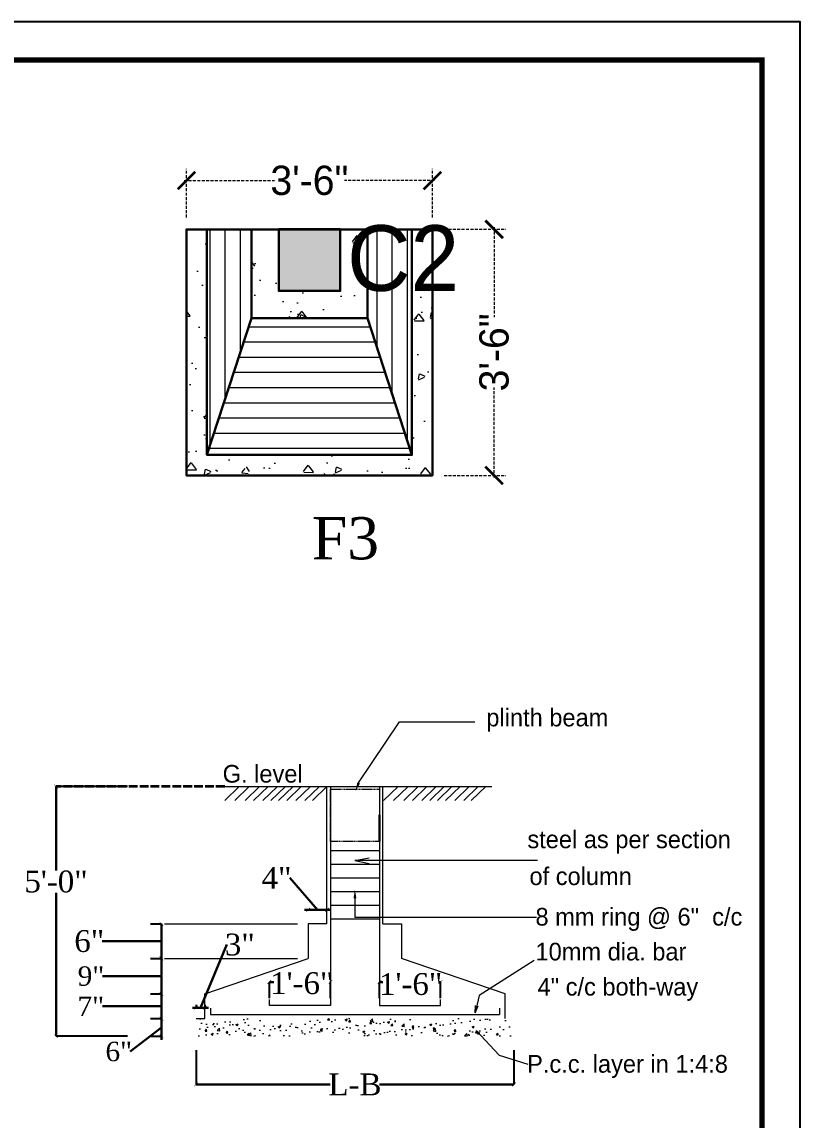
# Model space of a CAD drawing. Header units: millimetres. Extents: x -6808 to 215771, y -89660 to -16303.
# Drawn here: x 97445.8 to 97778, y -51464.2 to -50995.6 of the extents above; entities that cross this region are included whole.
import ezdxf

# ---------------------------------------------------------------- set-up
doc = ezdxf.new("R2010")
doc.units = ezdxf.units.MM
doc.header["$PDMODE"] = 35
for name, pattern in [('ACAD_ISO02W100', [15, 12, -3]), ('ACAD_ISO10W100', [18, 12, -3, 0, -3]), ('DASHED', [0.75, 0.5, -0.25])]:
    doc.linetypes.add(name, pattern=pattern)
doc.layers.get('0').update_dxf_attribs({"color": 8})
for name, color, linetype, lineweight in [('col dimension', 7, 'Continuous', 25), ('COL. FOUN', 6, 'Continuous', 30), ('col.center', 5, 'ACAD_ISO10W100', 15), ('column', 5, 'Continuous', 30), ('COLUMN FOOTING PLAN', 6, 'Continuous', 0), ('wall', 7, 'Continuous', 35), ('wokg dim', 152, 'DASHED', 18)]:
    doc.layers.add(name, color=color, linetype=linetype, lineweight=lineweight)
doc.layers.add('FORMAT', color=7, linetype='Continuous')
doc.styles.add('SAJ', font='eurr____.ttf')
doc.styles.get("Standard").update_dxf_attribs({"font": 'times.ttf'})
doc.dimstyles.new('DIM-120', dxfattribs={"dimtxt": 6, "dimasz": 3, "dimexe": 0, "dimexo": 6, "dimgap": 0, "dimtad": 0, "dimtih": 1, "dimtoh": 1, "dimzin": 0, "dimdsep": 46, "dimlunit": 4, "dimtxsty": 'Standard', "dimblk": 'ARCHTICK', "dimcen": 0, "dimclrd": 256, "dimclre": 256, "dimclrt": 256, "dimadec": 0, "dimazin": 0, "dimtfac": 1, "dimtofl": 0, "dimtmove": 1, "dimatfit": 0, "dimfxl": 1, "dimtolj": 1, "dimtzin": 0, "dimlwe": -1, "dimarcsym": 0})
doc.dimstyles.new('SAJ', dxfattribs={"dimtxt": 5, "dimasz": 2, "dimexe": 1, "dimexo": 1, "dimgap": 0.09375, "dimtad": 0, "dimdec": 1, "dimzin": 0, "dimdsep": 46, "dimlunit": 4, "dimtxsty": 'SAJ', "dimblk": 'OBLIQUE', "dimcen": 0.125, "dimdle": 0.375, "dimadec": 0, "dimazin": 0, "dimtfac": 1, "dimtdec": 1, "dimtofl": 0, "dimtmove": 0, "dimatfit": 3, "dimldrblk": 'OBLIQUE', "dimfxl": 1, "dimtolj": 1, "dimtzin": 0, "dimlwd": 5, "dimlwe": 5, "dimarcsym": 1})
pattern_1 = [(95, (0, 0), (7.0047325, 5.877669), [0.9525, -10.4775]), (40, (0, 0), (-8.0008945, 5.5088503), [0.762, -8.382]), (145.451, (0.584, 0.49), (-0.996108, 11.386512), [0.8095, -8.9045]), (91.1842, (-1.796, 1.796), (11.070512, 8.0976706), [1.42875, -15.71625]), (141.6356, (-0.874, 2.471), (-0.354307, 17.141322), [1.21425, -13.35675]), (36.184, (-1.796, 1.796), (-0.354279, 17.141319), [1.143, -12.573]), (66, (-0.449, 2.245), (8.9760276, 1.7447634), [0.9525, -10.4775]), (11, (-0.449, 2.245), (-4.3269963, 8.6970597), [0.762, -8.382]), (116.4514, (0.299, 2.3905), (4.649002, 10.4418228), [0.8095, -8.9045]), (82.5, (0, 0), (-2.88027345, 3.0986707), [0, -8.2804, 0, -8.509, 0, -8.41375]), (52.5, (0, 0), (-1.1794864, 5.90435), [0, -4.8514, 0, -8.0899, 0, -3.20675]), (12.5, (-2.0026, -2.0026), (4.99639315, 4.5913098), [0, -3.175, 0, -9.906, 0, -13.1445]), (2.5, (-2.9006, -2.9006), (4.3381952, 6.1361196), [0, -4.1275, 0, -6.5786, 0, -9.3345])]

# ---------------------------------------------------------------- blocks, each defined once
blk = doc.blocks.new('A$C32B276F4')
at = {"layer": 'column'}
blk.add_hatch(color=256, dxfattribs=at).paths.add_polyline_path([(9, 0), (9, 9), (0, 9), (0, 0)])
for p, q in [((0, 0), (0, 9)), ((0, 9), (9, 9)), ((9, 9), (9, 0)), ((9, 0), (0, 0))]:
    blk.add_line(p, q, dxfattribs=at)
at = {"layer": 'col.center', "linetype": 'ByBlock', "insert": (10.02, 9.59), "char_height": 9.6, "width": 293.6941, "attachment_point": 1, "style": 'SAJ'}
blk.add_mtext('\\A1;{\\fCentury Gothic|b0|i0|c0|p34;C2}', dxfattribs=at)
blk = doc.blocks.new('C23')
at = {"layer": 'COL. FOUN', "lineweight": 9}
h = blk.add_hatch(dxfattribs=at)
h.set_pattern_fill('AR-CONC', color=8, scale=0.05, angle=45, style=0)
h.set_pattern_definition(pattern_1)
h.paths.add_polyline_path([(20922.6, -921.7), (20922.6, -957.7), (20958.6, -957.7), (20958.6, -954.7), (20925.6, -954.7), (20925.6, -924.7), (20958.6, -924.7), (20958.6, -921.7)])
at = {"layer": 'COL. FOUN', "lineweight": 15}
h = blk.add_hatch(dxfattribs=at)
h.set_pattern_fill('ANSI31', color=8, scale=0.7, angle=45, style=0)
h.paths.add_polyline_path([(20925.6, -924.7), (20945.6, -931.2), (20945.6, -948.2), (20925.6, -954.7)])
h = blk.add_hatch(dxfattribs=at)
h.set_pattern_fill('ANSI31', color=8, scale=0.7, angle=135, style=0)
h.paths.add_polyline_path([(20925.6, -924.7), (20958.6, -924.7), (20958.6, -931.2), (20945.6, -931.2)])
h.paths.add_polyline_path([(20945.6, -948.2), (20958.6, -948.2), (20958.6, -954.7), (20925.6, -954.7)])
at = {"layer": 'COL. FOUN', "lineweight": 9}
h = blk.add_hatch(dxfattribs=at)
h.set_pattern_fill('AR-CONC', color=8, scale=0.05, angle=45, style=0)
h.set_pattern_definition(pattern_1)
h.paths.add_polyline_path([(20945.6, -931.2), (20958.6, -931.2), (20958.6, -935.2), (20949.6, -935.2), (20949.6, -944.2), (20958.6, -944.2), (20958.6, -948.2), (20945.6, -948.2)])
at = {"layer": 'COL. FOUN', "ltscale": 5}
for p, q in [((20945.6, -931.2), (20925.6, -924.7)), ((20945.6, -948.2), (20925.6, -954.7))]:
    blk.add_line(p, q, dxfattribs=at)
for points in [[(20958.6, -921.7), (20922.6, -921.7), (20922.6, -957.7), (20958.6, -957.7)], [(20958.6, -924.7), (20925.6, -924.7), (20925.6, -954.7), (20958.6, -954.7)], [(20958.6, -931.2), (20945.6, -931.2), (20945.6, -948.2), (20958.6, -948.2)], [(20958.6, -935.2), (20949.6, -935.2), (20949.6, -944.2), (20958.6, -944.2)]]:
    blk.add_lwpolyline(points, close=True, dxfattribs=at)
blk = doc.blocks.new('_ARCHTICK')
at = {"color": 0, "linetype": 'ByBlock', "const_width": 0.15}
blk.add_lwpolyline([(-0.5, -0.5), (0.5, 0.5)], dxfattribs=at)
blk = doc.blocks.new('*D487')
at = {"layer": 'COL. FOUN', "color": 0, "linetype": 'DASHED', "lineweight": 15, "transparency": 16777216}
for p, q in [((55262.53, -50550.05), (55273.08, -50550.05)), ((55271.08, -50549.68), (55271.08, -50565.07)), ((55271.08, -50592.43), (55271.08, -50577.04)), ((55262.53, -50592.05), (55273.08, -50592.05))]:
    blk.add_line(p, q, dxfattribs=at)
at = {"layer": 'Defpoints', "color": 0, "transparency": 16777216}
for p in [(55260.53, -50550.05), (55260.53, -50592.05), (55271.08, -50592.05)]:
    blk.add_point(p, dxfattribs=at)
at = {"layer": 'COL. FOUN', "color": 0, "lineweight": 15, "transparency": 16777216, "xscale": 3, "yscale": 3, "zscale": 3}
for p, rotation in [((55271.08, -50550.05), 90), ((55271.08, -50592.05), 270)]:
    blk.add_blockref('_ARCHTICK', p, dxfattribs=dict(at, rotation=rotation))
at = {"layer": 'COL. FOUN', "color": 0, "lineweight": 15, "transparency": 16777216, "insert": (55271.08, -50571.05), "char_height": 5, "attachment_point": 5, "rotation": 90, "style": 'SAJ'}
blk.add_mtext('\\A1;3\'-6"', dxfattribs=at)
blk = doc.blocks.new('_Oblique')
at = {"color": 0, "linetype": 'ByBlock', "lineweight": -2}
blk.add_line((-0.5, -0.5), (0.5, 0.5), dxfattribs=at)
blk = doc.blocks.new('*D488')
at = {"layer": 'COL. FOUN', "color": 0, "linetype": 'DASHED', "lineweight": 15, "transparency": 16777216}
for p, q in [((55218.53, -50548.05), (55218.53, -50539.72)), ((55260.53, -50548.05), (55260.53, -50539.72)), ((55218.15, -50541.72), (55233.55, -50541.72)), ((55260.9, -50541.72), (55245.51, -50541.72))]:
    blk.add_line(p, q, dxfattribs=at)
at = {"layer": 'Defpoints', "color": 0, "transparency": 16777216}
for p in [(55260.53, -50541.72), (55218.53, -50550.05), (55260.53, -50550.05)]:
    blk.add_point(p, dxfattribs=at)
at = {"layer": 'COL. FOUN', "color": 0, "lineweight": 15, "transparency": 16777216, "xscale": 3, "yscale": 3, "zscale": 3, "rotation": 180}
blk.add_blockref('_ARCHTICK', (55218.53, -50541.72), dxfattribs=at)
at = {"layer": 'COL. FOUN', "color": 0, "lineweight": 15, "transparency": 16777216, "xscale": 3, "yscale": 3, "zscale": 3}
blk.add_blockref('_ARCHTICK', (55260.53, -50541.72), dxfattribs=at)
at = {"layer": 'COL. FOUN', "color": 0, "lineweight": 15, "transparency": 16777216, "insert": (55239.53, -50541.72), "char_height": 5, "attachment_point": 5, "style": 'SAJ'}
blk.add_mtext('\\A1;3\'-6"', dxfattribs=at)
blk = doc.blocks.new('*D519')
at = {"layer": 'col dimension', "lineweight": 25, "transparency": 16777216}
for p, q in [((46843.34, -17411.75), (46803.94, -17411.75)), ((46843.34, -17549.19), (46803.94, -17549.19))]:
    blk.add_line(p, q, dxfattribs=at)
at = {"layer": 'col dimension', "lineweight": -2, "transparency": 16777216}
for p, q in [((46803.94, -17411.75), (46803.94, -17457.98)), ((46803.94, -17549.19), (46803.94, -17470.19))]:
    blk.add_line(p, q, dxfattribs=at)
at = {"layer": 'Defpoints', "color": 0, "transparency": 16777216}
for p in [(46849.34, -17411.75), (46803.94, -17549.19), (46849.34, -17549.19)]:
    blk.add_point(p, dxfattribs=at)
at = {"layer": 'col dimension', "lineweight": -2, "transparency": 16777216, "xscale": 2, "yscale": 2, "zscale": 2}
for p, rotation in [((46803.94, -17411.75), 90), ((46803.94, -17549.19), 270)]:
    blk.add_blockref('_ARCHTICK', p, dxfattribs=dict(at, rotation=rotation))
at = {"layer": 'col dimension', "transparency": 16777216, "insert": (46803.94, -17464.09), "char_height": 12, "attachment_point": 5}
blk.add_mtext('\\A1;5\'-0"', dxfattribs=at)
blk = doc.blocks.new('*D520')
at = {"layer": 'col dimension', "lineweight": 25, "transparency": 16777216}
for p, q in [((46855.99, -17539.47), (46861.99, -17539.47)), ((46855.99, -17549.19), (46861.99, -17549.19))]:
    blk.add_line(p, q, dxfattribs=at)
at = {"layer": 'col dimension', "lineweight": -2, "transparency": 16777216}
for p, q in [((46861.99, -17539.47), (46861.99, -17537.47)), ((46861.99, -17549.19), (46861.99, -17539.47)), ((46861.99, -17544.33), (46844.77, -17557.63)), ((46861.99, -17549.19), (46861.99, -17551.19))]:
    blk.add_line(p, q, dxfattribs=at)
at = {"layer": 'Defpoints', "color": 0, "transparency": 16777216}
for p in [(46861.99, -17539.47), (46861.99, -17539.47), (46861.99, -17549.19)]:
    blk.add_point(p, dxfattribs=at)
at = {"layer": 'col dimension', "lineweight": -2, "transparency": 16777216, "xscale": 2, "yscale": 2, "zscale": 2}
for p, rotation in [((46861.99, -17539.47), 270), ((46861.99, -17549.19), 90)]:
    blk.add_blockref('_ARCHTICK', p, dxfattribs=dict(at, rotation=rotation))
at = {"layer": 'col dimension', "transparency": 16777216, "insert": (46838.48, -17557.63), "char_height": 12, "attachment_point": 5}
blk.add_mtext('\\A1;{\\H0.8889x;6"}', dxfattribs=at)
blk = doc.blocks.new('*D521')
at = {"layer": 'col dimension', "lineweight": 25, "transparency": 16777216}
for p, q in [((46855.99, -17525.88), (46861.99, -17525.88)), ((46855.99, -17539.47), (46861.99, -17539.47))]:
    blk.add_line(p, q, dxfattribs=at)
at = {"layer": 'col dimension', "lineweight": -2, "transparency": 16777216}
for p, q in [((46861.99, -17539.47), (46861.99, -17525.88)), ((46861.99, -17532.68), (46829.43, -17532.68))]:
    blk.add_line(p, q, dxfattribs=at)
at = {"layer": 'Defpoints', "color": 0, "transparency": 16777216}
for p in [(46861.99, -17525.88), (46861.99, -17525.88), (46861.99, -17539.47)]:
    blk.add_point(p, dxfattribs=at)
at = {"layer": 'col dimension', "lineweight": -2, "transparency": 16777216, "xscale": 2, "yscale": 2, "zscale": 2}
for p, rotation in [((46861.99, -17525.88), 90), ((46861.99, -17539.47), 270)]:
    blk.add_blockref('_ARCHTICK', p, dxfattribs=dict(at, rotation=rotation))
at = {"layer": 'col dimension', "transparency": 16777216, "insert": (46823.1, -17532.68), "char_height": 12, "attachment_point": 5}
blk.add_mtext('\\A1;{\\H0.8889x;7"}', dxfattribs=at)
blk = doc.blocks.new('*D522')
at = {"layer": 'col dimension', "lineweight": 25, "transparency": 16777216}
for p, q in [((46855.99, -17506.36), (46861.99, -17506.36)), ((46855.99, -17525.88), (46861.99, -17525.88))]:
    blk.add_line(p, q, dxfattribs=at)
at = {"layer": 'col dimension', "lineweight": -2, "transparency": 16777216}
for p, q in [((46861.99, -17525.88), (46861.99, -17506.36)), ((46861.99, -17516.12), (46829.51, -17516.12))]:
    blk.add_line(p, q, dxfattribs=at)
at = {"layer": 'Defpoints', "color": 0, "transparency": 16777216}
for p in [(46861.99, -17506.36), (46861.99, -17506.36), (46861.99, -17525.88)]:
    blk.add_point(p, dxfattribs=at)
at = {"layer": 'col dimension', "lineweight": -2, "transparency": 16777216, "xscale": 2, "yscale": 2, "zscale": 2}
for p, rotation in [((46861.99, -17506.36), 90), ((46861.99, -17525.88), 270)]:
    blk.add_blockref('_ARCHTICK', p, dxfattribs=dict(at, rotation=rotation))
at = {"layer": 'col dimension', "transparency": 16777216, "insert": (46823.19, -17516.12), "char_height": 12, "attachment_point": 5}
blk.add_mtext('\\A1;{\\H0.8889x;9"}', dxfattribs=at)
blk = doc.blocks.new('*D523')
at = {"layer": 'col dimension', "lineweight": 25, "transparency": 16777216}
for p, q in [((46855.99, -17487.38), (46861.99, -17487.38)), ((46855.99, -17506.36), (46861.99, -17506.36))]:
    blk.add_line(p, q, dxfattribs=at)
at = {"layer": 'col dimension', "lineweight": -2, "transparency": 16777216}
for p, q in [((46861.99, -17506.36), (46861.99, -17487.38)), ((46861.99, -17496.87), (46829.31, -17496.87))]:
    blk.add_line(p, q, dxfattribs=at)
at = {"layer": 'Defpoints', "color": 0, "transparency": 16777216}
for p in [(46861.99, -17487.38), (46861.99, -17487.38), (46861.99, -17506.36)]:
    blk.add_point(p, dxfattribs=at)
at = {"layer": 'col dimension', "lineweight": -2, "transparency": 16777216, "xscale": 2, "yscale": 2, "zscale": 2}
for p, rotation in [((46861.99, -17487.38), 90), ((46861.99, -17506.36), 270)]:
    blk.add_blockref('_ARCHTICK', p, dxfattribs=dict(at, rotation=rotation))
at = {"layer": 'col dimension', "transparency": 16777216, "insert": (46822.24, -17496.87), "char_height": 12, "attachment_point": 5}
blk.add_mtext('\\A1;6"', dxfattribs=at)
blk = doc.blocks.new('*D524')
at = {"layer": 'col dimension', "lineweight": -2, "transparency": 16777216}
for p, q in [((46883.45, -17533.45), (46898.03, -17498.76)), ((46881.02, -17533.45), (46879.02, -17533.45)), ((46885.88, -17533.45), (46881.02, -17533.45)), ((46885.88, -17533.45), (46887.88, -17533.45))]:
    blk.add_line(p, q, dxfattribs=at)
at = {"layer": 'col dimension', "lineweight": 25, "transparency": 16777216}
for p, q in [((46881.02, -17531.85), (46881.02, -17533.45)), ((46885.88, -17531.85), (46885.88, -17533.45))]:
    blk.add_line(p, q, dxfattribs=at)
at = {"layer": 'Defpoints', "color": 0, "transparency": 16777216}
for p in [(46881.02, -17533.45), (46881.02, -17537.85), (46885.88, -17537.85)]:
    blk.add_point(p, dxfattribs=at)
at = {"layer": 'col dimension', "lineweight": -2, "transparency": 16777216, "xscale": 2, "yscale": 2, "zscale": 2}
blk.add_blockref('_ARCHTICK', (46881.02, -17533.45), dxfattribs=at)
at = {"layer": 'col dimension', "lineweight": -2, "transparency": 16777216, "xscale": 2, "yscale": 2, "zscale": 2, "rotation": 180}
blk.add_blockref('_ARCHTICK', (46885.88, -17533.45), dxfattribs=at)
at = {"layer": 'col dimension', "transparency": 16777216, "insert": (46905.12, -17498.76), "char_height": 12, "attachment_point": 5}
blk.add_mtext('\\A1;3"', dxfattribs=at)
blk = doc.blocks.new('*D525')
at = {"layer": 'col dimension', "lineweight": -2, "transparency": 16777216}
for p, q in [((46947.93, -17479.58), (46932.64, -17462.05)), ((46942.78, -17479.58), (46940.78, -17479.58)), ((46953.08, -17479.58), (46942.78, -17479.58)), ((46953.08, -17479.58), (46955.08, -17479.58))]:
    blk.add_line(p, q, dxfattribs=at)
at = {"layer": 'col dimension', "lineweight": 25, "transparency": 16777216}
for p, q in [((46942.78, -17479.76), (46942.78, -17479.58)), ((46953.08, -17479.76), (46953.08, -17479.58))]:
    blk.add_line(p, q, dxfattribs=at)
at = {"layer": 'Defpoints', "color": 0, "transparency": 16777216}
for p in [(46942.78, -17479.58), (46942.78, -17485.76), (46953.08, -17485.76)]:
    blk.add_point(p, dxfattribs=at)
at = {"layer": 'col dimension', "lineweight": -2, "transparency": 16777216, "xscale": 2, "yscale": 2, "zscale": 2}
blk.add_blockref('_ARCHTICK', (46942.78, -17479.58), dxfattribs=at)
at = {"layer": 'col dimension', "lineweight": -2, "transparency": 16777216, "xscale": 2, "yscale": 2, "zscale": 2, "rotation": 180}
blk.add_blockref('_ARCHTICK', (46953.08, -17479.58), dxfattribs=at)
at = {"layer": 'col dimension', "transparency": 16777216, "insert": (46925.32, -17462.05), "char_height": 12, "attachment_point": 5}
blk.add_mtext('\\A1;4"', dxfattribs=at)
blk = doc.blocks.new('*D526')
at = {"layer": 'col dimension', "lineweight": 25, "transparency": 16777216}
for p, q in [((46921.37, -17528.23), (46921.37, -17519.34)), ((46955.01, -17528.23), (46955.01, -17519.34))]:
    blk.add_line(p, q, dxfattribs=at)
at = {"layer": 'col dimension', "lineweight": -2, "transparency": 16777216}
for p, q in [((46921.37, -17519.34), (46923.85, -17519.34)), ((46955.01, -17519.34), (46954.65, -17519.34))]:
    blk.add_line(p, q, dxfattribs=at)
at = {"layer": 'Defpoints', "color": 0, "transparency": 16777216}
for p in [(46955.01, -17519.34), (46921.37, -17534.23), (46955.01, -17534.23)]:
    blk.add_point(p, dxfattribs=at)
at = {"layer": 'col dimension', "lineweight": -2, "transparency": 16777216, "xscale": 2, "yscale": 2, "zscale": 2, "rotation": 180}
blk.add_blockref('_ARCHTICK', (46921.37, -17519.34), dxfattribs=at)
at = {"layer": 'col dimension', "lineweight": -2, "transparency": 16777216, "xscale": 2, "yscale": 2, "zscale": 2}
blk.add_blockref('_ARCHTICK', (46955.01, -17519.34), dxfattribs=at)
at = {"layer": 'col dimension', "transparency": 16777216, "insert": (46939.25, -17520.05), "char_height": 12, "attachment_point": 5}
blk.add_mtext('\\A1;1\'-6"', dxfattribs=at)
blk = doc.blocks.new('*D527')
at = {"layer": 'col dimension', "lineweight": 25, "transparency": 16777216}
for p, q in [((46981.98, -17528.23), (46981.98, -17519.34)), ((47015.62, -17528.23), (47015.62, -17519.34))]:
    blk.add_line(p, q, dxfattribs=at)
at = {"layer": 'col dimension', "lineweight": -2, "transparency": 16777216}
for p, q in [((46981.98, -17519.34), (46983.78, -17519.34)), ((47015.62, -17519.34), (47014.57, -17519.34))]:
    blk.add_line(p, q, dxfattribs=at)
at = {"layer": 'Defpoints', "color": 0, "transparency": 16777216}
for p in [(46981.98, -17519.34), (46981.98, -17534.23), (47015.62, -17534.23)]:
    blk.add_point(p, dxfattribs=at)
at = {"layer": 'col dimension', "lineweight": -2, "transparency": 16777216, "xscale": 2, "yscale": 2, "zscale": 2, "rotation": 180}
blk.add_blockref('_ARCHTICK', (46981.98, -17519.34), dxfattribs=at)
at = {"layer": 'col dimension', "lineweight": -2, "transparency": 16777216, "xscale": 2, "yscale": 2, "zscale": 2}
blk.add_blockref('_ARCHTICK', (47015.62, -17519.34), dxfattribs=at)
at = {"layer": 'col dimension', "transparency": 16777216, "insert": (46999.17, -17520.52), "char_height": 12, "attachment_point": 5}
blk.add_mtext('\\A1;1\'-6"', dxfattribs=at)
blk = doc.blocks.new('*D528')
at = {"layer": 'col dimension', "lineweight": 25, "transparency": 16777216}
for p, q in [((46881.02, -17556.81), (46881.02, -17575.69)), ((47055.98, -17556.81), (47055.98, -17575.69))]:
    blk.add_line(p, q, dxfattribs=at)
at = {"layer": 'col dimension', "lineweight": -2, "transparency": 16777216}
for p, q in [((46881.02, -17575.69), (46954.89, -17575.69)), ((47055.98, -17575.69), (46982.1, -17575.69))]:
    blk.add_line(p, q, dxfattribs=at)
at = {"layer": 'Defpoints', "color": 0, "transparency": 16777216}
for p in [(46881.02, -17550.81), (47055.98, -17550.81), (47055.98, -17575.69)]:
    blk.add_point(p, dxfattribs=at)
at = {"layer": 'col dimension', "lineweight": -2, "transparency": 16777216, "xscale": 2, "yscale": 2, "zscale": 2, "rotation": 180}
blk.add_blockref('_ARCHTICK', (46881.02, -17575.69), dxfattribs=at)
at = {"layer": 'col dimension', "lineweight": -2, "transparency": 16777216, "xscale": 2, "yscale": 2, "zscale": 2}
blk.add_blockref('_ARCHTICK', (47055.98, -17575.69), dxfattribs=at)
at = {"layer": 'col dimension', "transparency": 16777216, "insert": (46968.5, -17575.69), "char_height": 12, "attachment_point": 5}
blk.add_mtext('\\A1;L-B', dxfattribs=at)
blk = doc.blocks.new('c1111')
at = {"layer": 'COL. FOUN', "xscale": -1.166666666666666, "yscale": 1.166666666666666, "zscale": 1.166666666666666, "rotation": 270}
blk.add_blockref('C23', (56335.85, -75001.76), dxfattribs=at)
at = {"layer": 'column', "xscale": 1.166666666666666, "yscale": 1.166666666666666, "zscale": 1.166666666666666}
blk.add_blockref('A$C32B276F4', (55234.28, -50560.55), dxfattribs=at)
at = {"layer": 'COL. FOUN', "lineweight": 15}
for p1, p2, distance, picture, middle in [((55218.53, -50550.05), (55260.53, -50550.05), 8.33, '*D488', (55239.53, -50541.72)), ((55260.53, -50550.05), (55260.53, -50592.05), 10.55, '*D487', (55271.08, -50571.05))]:
    dim = blk.add_aligned_dim(p1=p1, p2=p2, distance=distance, dimstyle='SAJ', override={"dimasz": 3, "dimexe": 2, "dimexo": 2, "dimblk1": 'ARCHTICK', "dimblk2": 'ARCHTICK', "dimsah": 1, "dimtmove": 1, "dimlwd": 15, "dimlwe": 15}, dxfattribs=at)
    dim.commit()
    dim.dimension.update_dxf_attribs({"geometry": picture, "text_midpoint": middle})
blk = doc.blocks.new('TYPICAL SEC')
at = {"layer": 'COLUMN FOOTING PLAN'}
h = blk.add_hatch(dxfattribs=at)
h.set_pattern_fill('AR-CONC', color=0, scale=1.62, style=0)
h.set_pattern_definition([(50, (124298.3485, -60996.414), (11.619615, -1.0165846), [1.215, -13.365]), (355, (124298.348, -60996.414), (-2.2477716, 12.1855126), [0.972, -10.692]), (100.4514, (124299.317, -60996.498), (9.371852, 11.1689206), [1.032591, -11.3585022]), (46.1842, (124298.348, -60993.174), (17.289305, -2.681408), [1.8225, -20.0475]), (96.6356, (124299.79, -60993.397), (15.1415358, 15.7807095), [1.5488867, -17.0377506]), (351.1842, (124298.348, -60993.174), (15.1415235, 15.7807213), [1.458, -16.038]), (21, (124299.9685, -60993.984), (9.6698942, -6.522426), [1.215, -13.365]), (326, (124299.968, -60993.984), (3.9417084, 11.7474307), [0.972, -10.692]), (71.4514, (124300.774, -60994.527), (13.6116066, 5.224994), [1.032591, -11.3585022]), (37.5, (124298.3485, -60996.4136), (0.19698966, 5.39288043), [0, -10.5624, 0, -10.854, 0, -10.7325]), (7.5, (124298.3485, -60996.4136), (4.2617265, 6.38946973), [0, -6.1884, 0, -10.3194, 0, -4.0905]), (327.5, (124294.736, -60996.4136), (8.64792347, -0.36538892), [0, -4.05, 0, -12.636, 0, -16.767]), (317.5, (124293.116, -60996.414), (9.44761594, 1.6217007), [0, -5.265, 0, -8.3916, 0, -11.907])])
h.paths.add_polyline_path([(46881.016, -17539.474), (46881.016, -17549.194), (47055.976, -17549.194), (47055.976, -17539.474)])
blk.add_line((46981.982, -17441.969), (46981.982, -17427.389))
at = {"layer": 'col dimension', "color": 0, "lineweight": 0}
for p, q in [((46863.612, -17487.383), (46936.843, -17487.383)), ((46863.612, -17506.362), (46936.843, -17506.362))]:
    blk.add_line(p, q, dxfattribs=at)
at = {"layer": 'COLUMN FOOTING PLAN', "color": 0, "lineweight": 0}
for p, q in [((46904.776, -17411.749), (46896.783, -17419.391)), ((46910.311, -17411.749), (46902.318, -17419.391)), ((46915.966, -17411.749), (46907.973, -17419.391)), ((46920.659, -17411.749), (46912.666, -17419.391)), ((46925.866, -17411.749), (46917.873, -17419.391)), ((46930.262, -17411.749), (46922.269, -17419.391)), ((46934.475, -17411.749), (46926.482, -17419.391)), ((46938.915, -17411.749), (46930.922, -17419.391)), ((46944.031, -17411.749), (46936.038, -17419.391)), ((46948.922, -17411.749), (46940.929, -17419.391)), ((46953.078, -17411.749), (46945.085, -17419.391)), ((46992.205, -17411.749), (46984.212, -17419.391)), ((46997.74, -17411.749), (46989.747, -17419.391)), ((47003.395, -17411.749), (46995.402, -17419.391)), ((47008.088, -17411.749), (47000.095, -17419.391)), ((47013.295, -17411.749), (47005.302, -17419.391)), ((47017.691, -17411.749), (47009.698, -17419.391)), ((47021.904, -17411.749), (47013.911, -17419.391)), ((47026.344, -17411.749), (47018.35, -17419.391)), ((47031.46, -17411.749), (47023.467, -17419.391)), ((47036.351, -17411.749), (47028.358, -17419.391)), ((47040.507, -17411.749), (47032.513, -17419.391))]:
    blk.add_line(p, q, dxfattribs=at)
at = {"layer": 'COLUMN FOOTING PLAN', "color": 0}
for p, q in [((46896.792, -17411.749), (46983.914, -17411.749)), ((46953.078, -17487.383), (46953.078, -17411.749)), ((46955.009, -17411.749), (46955.009, -17532.285)), ((46981.982, -17411.749), (46981.982, -17532.285)), ((46983.914, -17487.383), (46983.914, -17411.749)), ((46983.914, -17411.749), (47043.945, -17411.749)), ((46955.009, -17446.971), (46981.982, -17446.971)), ((46955.009, -17454.483), (46981.982, -17454.483)), ((46968.421, -17452.526), (46976.396, -17450.92)), ((47069, -17452.526), (46968.421, -17452.526)), ((46968.421, -17452.526), (46976.396, -17454.132)), ((46955.009, -17461.996), (46981.982, -17461.996)), ((46955.009, -17469.508), (46981.982, -17469.508)), ((46955.009, -17477.02), (46981.982, -17477.02)), ((46955.009, -17484.532), (46981.982, -17484.532)), ((46953.078, -17487.383), (46942.776, -17487.383)), ((46942.776, -17487.383), (46942.776, -17506.362)), ((46983.914, -17487.383), (46994.215, -17487.383)), ((46994.215, -17487.383), (46994.215, -17506.362)), ((46885.876, -17525.876), (46942.776, -17506.362)), ((47051.116, -17525.876), (46994.215, -17506.362)), ((47067.175, -17507.57), (47036.841, -17526.74)), ((46885.876, -17539.474), (46885.876, -17525.876)), ((47036.841, -17526.74), (47034.755, -17536.347)), ((47051.116, -17539.474), (47051.116, -17525.876)), ((46888.944, -17533.778), (46888.944, -17537.251)), ((46921.368, -17532.285), (46921.368, -17528.892)), ((46955.009, -17532.285), (46921.368, -17532.285)), ((46981.982, -17532.285), (47015.623, -17532.285)), ((47015.623, -17532.285), (47015.623, -17528.892)), ((47034.755, -17536.347), (47034.936, -17532.193)), ((47034.755, -17536.347), (47036.313, -17532.492)), ((47048.047, -17533.778), (47048.047, -17537.251)), ((46881.016, -17539.474), (46885.876, -17539.474)), ((46888.944, -17537.251), (47048.047, -17537.251)), ((47035.183, -17546.085), (47047.973, -17559.504)), ((47035.183, -17546.085), (47036.402, -17548.242)), ((47035.183, -17546.085), (47037.279, -17547.407)), ((47047.973, -17559.504), (47063.708, -17564.516))]:
    blk.add_line(p, q, dxfattribs=at)
for points in [[(46970.543, -17409.812), (46993.1, -17376.144), (47034.572, -17376.144)], [(46968.496, -17473.321), (46968.496, -17483.666), (47068.508, -17483.666)]]:
    blk.add_lwpolyline(points, dxfattribs=at)
for points in [[(46971.299, -17410.102), (46968.804, -17414.35), (46969.787, -17409.522)], [(46967.686, -17473.321), (46968.496, -17468.461), (46969.306, -17473.321)]]:
    blk.add_solid(points, dxfattribs=at)
at = {"layer": 'wall', "color": 0, "linetype": 'ACAD_ISO02W100', "ltscale": 0.4}
blk.add_line((46896.792, -17411.749), (46803.937, -17411.749), dxfattribs=at)
at = {"layer": 'wokg dim', "lineweight": 13}
for p, q in [((46955.009, -17413.151), (46981.982, -17413.151)), ((46955.009, -17441.969), (46955.009, -17413.151)), ((46981.982, -17413.151), (46981.982, -17441.969)), ((46981.982, -17441.969), (46955.009, -17441.969))]:
    blk.add_line(p, q, dxfattribs=at)
at = {"style": 'SAJ'}
for s, p in [('plinth beam', (47040.811, -17378.664)), ('G. level ', (46895.667, -17409.612)), ('steel as per section ', (47063.43, -17445.694)), ('of column', (47064.584, -17465.97)), ('8 mm ring @ 6"  c/c', (47067.895, -17488.284)), ('10mm dia. bar ', (47067.904, -17507.462)), ('4" c/c both-way', (47069.059, -17526.796)), ('P.c.c. layer in 1:4:8', (47063.288, -17569.221))]:
    blk.add_text(s, height=9.72, dxfattribs=at).set_placement(p)
at = {"layer": 'col dimension', "color": 0}
for base, p1, p2, angle, text, picture, middle in [((46803.937, -17549.194), (46849.339, -17411.749), (46849.339, -17549.194), 270, '5\'-0"', '*D519', (46803.937, -17464.085)), ((46942.776, -17479.583), (46953.078, -17485.763), (46942.776, -17485.763), 180, '4"', '*D525', (46932.642, -17462.05)), ((46861.992, -17487.383), (46861.992, -17506.362), (46861.992, -17487.383), 90, '6"', '*D523', (46829.313, -17496.872)), ((46881.016, -17533.446), (46885.876, -17537.854), (46881.016, -17537.854), 180, '3"', '*D524', (46898.026, -17498.763)), ((46861.992, -17506.362), (46861.992, -17525.876), (46861.992, -17506.362), 90, '{\\H0.8889x;9"}', '*D522', (46829.51, -17516.119)), ((46955.009, -17519.339), (46921.368, -17534.229), (46955.009, -17534.229), 0, '1\'-6"', '*D526', (46939.251, -17520.052)), ((46981.982, -17519.339), (47015.623, -17534.229), (46981.982, -17534.229), 180, '1\'-6"', '*D527', (46999.172, -17520.516)), ((46861.992, -17525.876), (46861.992, -17539.474), (46861.992, -17525.876), 90, '{\\H0.8889x;7"}', '*D521', (46829.434, -17532.675)), ((46861.992, -17539.474), (46861.992, -17549.194), (46861.992, -17539.474), 90, '{\\H0.8889x;6"}', '*D520', (46844.773, -17557.635))]:
    dim = blk.add_linear_dim(base=base, p1=p1, p2=p2, angle=angle, text=text, dimstyle='DIM-120', override={"dimtxt": 12, "dimasz": 2, "dimlwe": 25}, dxfattribs=at)
    dim.commit()
    dim.dimension.update_dxf_attribs({"geometry": picture, "text_midpoint": middle, "dimtype": 129})
dim = blk.add_aligned_dim(p1=(46881.016, -17550.814), p2=(47055.976, -17550.814), distance=-24.88, text='L-B', dimstyle='DIM-120', override={"dimtxt": 12, "dimasz": 2, "dimlwe": 25}, dxfattribs=at)
dim.commit()
dim.dimension.update_dxf_attribs({"geometry": '*D528', "text_midpoint": (46968.496, -17575.694)})

msp = doc.modelspace()

# ---------------------------------------------------------------- linework, layer by layer
at = {"layer": 'FORMAT', "color": 0}
msp.add_lwpolyline([(97004.725, -50995.634), (97004.725, -52093.633), (97777.963, -52093.633), (97777.963, -50995.634)], close=True, dxfattribs=at)
msp.add_lwpolyline([(97004.725, -50995.634), (97004.725, -52093.633), (97777.963, -52093.633), (97777.963, -50995.634)], close=True, dxfattribs=at)
at = {"layer": 'FORMAT', "color": 0, "const_width": 2.267}
msp.add_lwpolyline([(97020.999, -51011.908), (97020.999, -52077.358), (97761.689, -52077.358), (97761.689, -51011.908)], close=True, dxfattribs=at)
msp.add_lwpolyline([(97020.999, -51011.908), (97020.999, -52077.358), (97761.689, -52077.358), (97761.689, -51011.908)], close=True, dxfattribs=at)

# ---------------------------------------------------------------- block references
at = {"layer": 'COL. FOUN'}
for name, p, xscale, yscale, zscale in [('c1111', (-40530.328, 75291.016), 2.5, 2.5, 2.5), ('TYPICAL SEC', (61164.866, -37819.425), 0.7754787072, 0.7754787072, 0.7754787072)]:
    msp.add_blockref(name, p, dxfattribs=dict(at, xscale=xscale, yscale=yscale, zscale=zscale))

# ---------------------------------------------------------------- texts
at = {"layer": 'COL. FOUN', "insert": (97569.524, -51206.933), "char_height": 18, "width": 628.89078, "attachment_point": 1}
msp.add_mtext('F3', dxfattribs=at)

doc.saveas('drawing.dxf')
